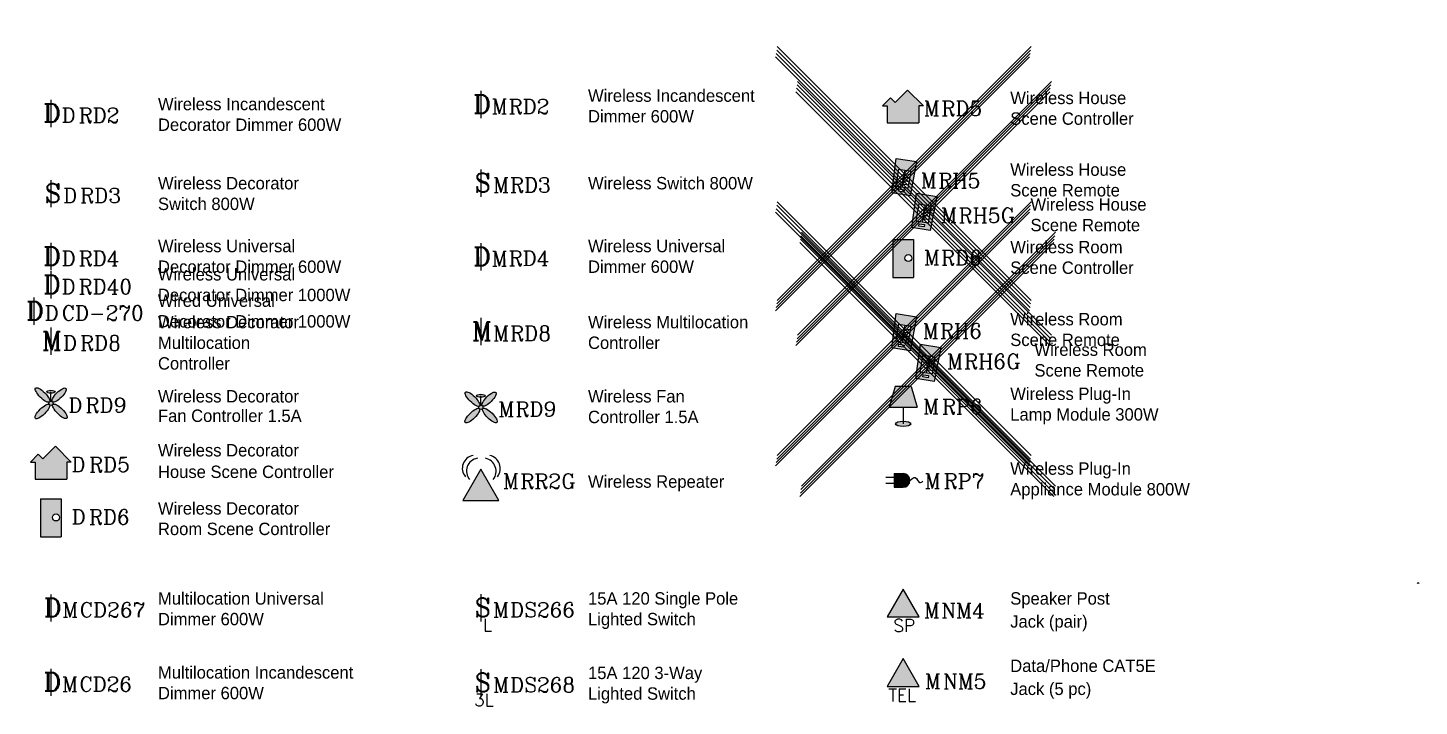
# Paper-space layout 'Miro' of a CAD drawing. Header units: inches. Extents: x 0.5 to 11.4, y -2.9 to 8.1.
# Drawn here: x 0.47 to 11.43, y 2.74 to 8.09 of the extents above; entities that cross this region are included whole.
import ezdxf

# ---------------------------------------------------------------- set-up
doc = ezdxf.new("R2010")
doc.units = ezdxf.units.IN
doc.header["$MEASUREMENT"] = 0
doc.header["$PDMODE"] = 3
doc.layers.add('WATTSTOPPER', color=160, linetype='Continuous')

# ---------------------------------------------------------------- blocks, each defined once
blk = doc.blocks.new('key_DRD2')
at = {"layer": 'WATTSTOPPER'}
blk.add_line((0, 0.1071866863721178), (0, -0.1071866863721178), dxfattribs=at)
for s, p in [('Wireless Incandescent', (0.8440877686177437, 0.02498670475767284)), ('Decorator Dimmer 600W', (0.8440877686177437, -0.1377737119089941))]:
    blk.add_text(s, height=0.09765625, dxfattribs=at).set_placement(p)
at = {"layer": 'WATTSTOPPER', "attachment_point": 1}
for s, insert, char_height, width in [('{\\Fcomplex|c0;D}', (-0.05989372889286493, 0.07626344758493975), 0.146484375, 0.4161272751387952), ('{\\Fcomplex|c0;D}', (0.0841951506452947, 0.04434117609328769), 0.1171875, 0.3329018201110362), ('{\\Fcomplex.shx|c0;RD2}', (0.2185189334471804, 0.04371697301451771), 0.1171875, 1.11279296875)]:
    blk.add_mtext(s, dxfattribs=dict(at, insert=insert, char_height=char_height, width=width))
blk = doc.blocks.new('key_DRD3')
at = {"layer": 'WATTSTOPPER'}
blk.add_line((0, 0.1071866863721178), (0, -0.1071866863721178), dxfattribs=at)
for s, p in [('Wireless Decorator', (0.8428889096122878, 0.03386655854756349)), ('Switch 800W', (0.8428889096122878, -0.1288938581191035))]:
    blk.add_text(s, height=0.09765625, dxfattribs=at).set_placement(p)
at = {"layer": 'WATTSTOPPER', "attachment_point": 1}
for s, insert, char_height, width in [('{\\Fcomplex.shx|c0;S}', (-0.04810513344482636, 0.07626344758493975), 0.146484375, 0.4161272751387952), ('{\\Fcomplex|c0;D}', (0.09591376190696188, 0.04433676612292636), 0.1171875, 0.3329018201110362), ('{\\Fcomplex.shx|c0;RD3}', (0.2296615972597653, 0.04371308168860022), 0.1171875, 0.3980780001998969)]:
    blk.add_mtext(s, dxfattribs=dict(at, insert=insert, char_height=char_height, width=width))
blk = doc.blocks.new('key_DRD4')
at = {"layer": 'WATTSTOPPER'}
blk.add_line((0, 0.1071866863721178), (0, -0.1071866863721178), dxfattribs=at)
for s, p in [('Wireless Universal', (0.8432027881454649, 0.03373320179638917)), ('Decorator Dimmer 600W', (0.8432027881454649, -0.1290272148702778))]:
    blk.add_text(s, height=0.09765625, dxfattribs=at).set_placement(p)
at = {"layer": 'WATTSTOPPER', "attachment_point": 1}
for s, insert, char_height, width in [('{\\Fcomplex|c0;D}', (-0.06036357435290363, 0.07626344758493975), 0.146484375, 0.4161272751387952), ('{\\Fcomplex|c0;D}', (0.08429660799512995, 0.04433784425452014), 0.1171875, 0.3329018201110362), ('{\\Fcomplex.shx|c0;RD4}', (0.2180325110923, 0.04371403276162855), 0.1171875, 0.3631664867955848)]:
    blk.add_mtext(s, dxfattribs=dict(at, insert=insert, char_height=char_height, width=width))
blk = doc.blocks.new('key_DRD8')
at = {"layer": 'WATTSTOPPER'}
blk.add_line((0, 0.1071866863721178), (0, -0.1071866863721178), dxfattribs=at)
for s, p in [('Wireless Decorator', (0.8440877686177436, 0.1012940036519261)), ('Multilocation', (0.8440877686177436, -0.06146641301474087)), ('Controller', (0.8440877686177436, -0.2242268296814078))]:
    blk.add_text(s, height=0.09765625, dxfattribs=at).set_placement(p)
at = {"layer": 'WATTSTOPPER', "attachment_point": 1}
for s, insert, char_height, width in [('{\\Fcomplex|c0;M}', (-0.07036917191157599, 0.07626344758493886), 0.146484375, 0.4161272751387952), ('{\\Fcomplex|c0;D}', (0.09596729581905272, 0.04434016715849598), 0.1171875, 0.3329018201110362), ('{\\Fcomplex.shx|c0;RD8}', (0.2303021253548962, 0.04371608277793726), 0.1171875, 0.348497731580562)]:
    blk.add_mtext(s, dxfattribs=dict(at, insert=insert, char_height=char_height, width=width))
blk = doc.blocks.new('key_DRD9')
at = {"layer": 'WATTSTOPPER'}
h = blk.add_hatch(color=256, dxfattribs=at)
edge = h.paths.add_edge_path()
edge.add_ellipse((0.06446146560335642, 0.06490471952232113), major_axis=(-0.05325664582686859, -0.05325664582686859), ratio=0.3286780404236907, start_angle=4.6093341513509, end_angle=355.8726603866683)
edge.add_arc((0, 8.881784197001252e-16), 0.01648841514353926, 39.16631983642219, 52.3000728734699, ccw=False)
edge = h.paths.add_edge_path()
edge.add_ellipse((-0.06634439336876952, 0.06563529199813978), major_axis=(-0.05510610264564177, 0.05510610264564177), ratio=0.3176470327156782, start_angle=188.2692501049854, end_angle=532.4937573286616)
edge.add_arc((0, 0), 0.01648841514353926, 124.308473279362, 148.0932711261404, ccw=False)
edge = h.paths.add_edge_path()
edge.add_ellipse((0, 0.09135230289795704), major_axis=(-0.03382257311697902, 0), ratio=0.3446197975667918, start_angle=90, end_angle=360)
edge.add_ellipse((0, 0.09135230289795704), major_axis=(-0.03382257311697902, 0), ratio=0.3446197975667918, start_angle=0, end_angle=90)
edge = h.paths.add_edge_path()
edge.add_ellipse((0.06446146560335642, 0.06490471952232113), major_axis=(-0.05325664582686859, -0.05325664582686859), ratio=0.3286780404236907, start_angle=355.87266038666826, end_angle=364.60933415135094, ccw=False)
edge.add_arc((0, 0), 0.01648841514353926, 52.30007285926958, 124.308473279362)
edge.add_ellipse((-0.06634439336876952, 0.06563529199813978), major_axis=(-0.05510610264564177, 0.05510610264564177), ratio=0.3176470327156782, start_angle=172.4937573286616, end_angle=188.2692501049854, ccw=False)
edge.add_arc((0, 8.881784197001252e-16), 0.01648841514353925, 148.0932711220046, 180.0000000000012)
edge.add_arc((0, 8.881784197001252e-16), 0.01648841514353926, 180.0000000000012, 209.9611152626357)
edge.add_ellipse((-0.06766161716147856, -0.06465320576756639), major_axis=(-0.05510610264564177, -0.05510610264564177), ratio=0.3176470327156782, start_angle=171.7874008830956, end_angle=184.9849732233495, ccw=False)
edge.add_arc((0, 0), 0.01648841514353926, 229.9016786172919, 360)
edge.add_arc((0, 0), 0.01648841514353925, 0, 39.16631983649037)
edge = h.paths.add_edge_path()
edge.add_ellipse((0.07064708099565387, -0.06333716319510874), major_axis=(-0.05510610264564177, 0.05510610264564177), ratio=0.3176470327156782, start_angle=0, end_angle=360)
edge = h.paths.add_edge_path()
edge.add_ellipse((-0.06766161716147856, -0.06465320576756639), major_axis=(-0.05510610264564177, -0.05510610264564177), ratio=0.3176470327156782, start_angle=184.9849732233496, end_angle=531.7874008830955)
edge.add_arc((0, 8.881784197001252e-16), 0.01648841514353925, 209.9611152626343, 229.9016786172973, ccw=False)
blk.add_line((0, 0.01648841514353983), (0, 0.09135230289795704), dxfattribs=at)
blk.add_circle((0, 0), 0.01648841514353926, dxfattribs=at)
for centre, major_axis, ratio in [((-0.06634439336876952, 0.06563529199813978), (-0.05510610264564175, 0.05510610264564177), 0.3176470327156782), ((0.06446146560335642, 0.06490471952232113), (-0.05325664582686859, -0.05325664582686859), 0.3286780404236907), ((-0.06766161716147856, -0.06465320576756639), (-0.05510610264564177, -0.05510610264564177), 0.3176470327156782), ((0, 0.09135230289795704), (-0.03382257311697902, 0), 0.3446197975667918), ((0.07064708099565387, -0.06333716319510874), (-0.05510610264564175, 0.05510610264564177), 0.3176470327156782)]:
    blk.add_ellipse(centre, major_axis=major_axis, ratio=ratio, dxfattribs=at)
for s, p in [('Wireless Decorator', (0.8432027881454647, 0.006496991614064918)), ('Fan Controller 1.5A', (0.8432027881454647, -0.1466372840033232))]:
    blk.add_text(s, height=0.09765625, dxfattribs=at).set_placement(p)
at = {"layer": 'WATTSTOPPER', "char_height": 0.1171875, "attachment_point": 1}
for s, insert, width in [('{\\Fcomplex|c0;D}', (0.1375176951623889, 0.04440621371356901), 0.3329018201110362), ('{\\Fcomplex.shx|c0;RD9}', (0.2718455540081406, 0.04440621371356901), 0.3930211640308139)]:
    blk.add_mtext(s, dxfattribs=dict(at, insert=insert, width=width))
blk = doc.blocks.new('key_DRD5')
at = {"layer": 'WATTSTOPPER'}
blk.add_hatch(color=256, dxfattribs=at).paths.add_polyline_path([(-0.06290537514697915, 0.05541939881098035), (-0.0988864921558773, 0.0914005158198785), (-0.161262983001862, 0.02902402497389467), (-0.1247529816919661, 0.02902402497389467), (-0.124752981691966, -0.1046566904455224), (0.1247529816919658, -0.1046566904455224), (0.1247529816919658, 0.02902402497389378), (0.1602052143998697, 0.02902402497389378), (0.03545223270790021, 0.1537770066658615)])
for p, q in [((0.03545223270790021, 0.1537770066658615), (-0.06290537514697914, 0.05541939881098035)), ((0.1602052143998697, 0.02902402497389378), (0.03545223270790021, 0.1537770066658615)), ((-0.0988864921558773, 0.09140051581987851), (-0.161262983001862, 0.02902402497389467)), ((-0.161262983001862, 0.02902402497389467), (-0.124752981691966, 0.02902402497389467)), ((-0.124752981691966, 0.02902402497389467), (-0.124752981691966, -0.1046566904455224)), ((-0.06290537514697914, 0.05541939881098035), (-0.0988864921558773, 0.09140051581987851)), ((0.1247529816919658, 0.02902402497389378), (0.1247529816919658, -0.1046566904455224)), ((0.1602052143998697, 0.02902402497389378), (0.1247529816919658, 0.02902402497389378)), ((-0.124752981691966, -0.1046566904455224), (0.1247529816919658, -0.1046566904455224))]:
    blk.add_line(p, q, dxfattribs=at)
for s, p in [('Wireless Decorator', (0.8440877686177438, 0.073013673961837)), ('House Scene Controller', (0.8440877686177436, -0.09668609221938951))]:
    blk.add_text(s, height=0.09765625, dxfattribs=at).set_placement(p)
at = {"layer": 'WATTSTOPPER', "char_height": 0.1171875, "attachment_point": 1}
for s, insert, width in [('{\\Fcomplex|c0;D}', (0.162636941878567, 0.06838258341005599), 0.3329018201110362), ('{\\Fcomplex.shx|c0;RD5}', (0.3015549816653901, 0.06768340521331329), 0.8392857142857144)]:
    blk.add_mtext(s, dxfattribs=dict(at, insert=insert, width=width))
blk = doc.blocks.new('key_DRD6')
at = {"layer": 'WATTSTOPPER'}
h = blk.add_hatch(color=256, dxfattribs=at)
h.paths.add_polyline_path([(-0.08196324906791297, -0.149661796109295), (0.08196324906791119, -0.149661796109295), (0.08196324906791119, 0.1496617961092968), (-0.08196324906791119, 0.1496617961092976)])
h.paths.add_polyline_path([(0.06866532304479556, 0.004047873733219909, -1), (0.01303120166730132, 0.004047873733219909, -1)], flags=16)
for p, q in [((-0.08196324906791119, 0.1496617961092959), (-0.08196324906791119, -0.149661796109295)), ((-0.08196324906791119, 0.1496617961092959), (0.08196324906791119, 0.149661796109295)), ((0.08196324906791119, 0.149661796109295), (0.08196324906791119, -0.149661796109295)), ((-0.08196324906791119, -0.149661796109295), (0.08196324906791119, -0.149661796109295))]:
    blk.add_line(p, q, dxfattribs=at)
blk.add_circle((0.04084826235604844, 0.004047873733219909), 0.02781706068874767, dxfattribs=at)
for s, p in [('Wireless Decorator', (0.8440877686177437, 0.02650846432007015)), ('Room Scene Controller', (0.8440877686177437, -0.1349823900842226))]:
    blk.add_text(s, height=0.09765625, dxfattribs=at).set_placement(p)
at = {"layer": 'WATTSTOPPER', "char_height": 0.1171875, "attachment_point": 1}
for s, insert, width in [('{\\Fcomplex|c0;D}', (0.1637841079641014, 0.06698236671266145), 0.3329018201110362), ('{\\Fcomplex.shx|c0;RD6}', (0.299392145681308, 0.06558327920386908), 1.090401785714286)]:
    blk.add_mtext(s, dxfattribs=dict(at, insert=insert, width=width))
blk = doc.blocks.new('key_MCD267')
at = {"layer": 'WATTSTOPPER'}
blk.add_line((0, 0.1071866863721178), (0, -0.1071866863721178), dxfattribs=at)
for s, p in [('Multilocation Universal', (0.8440877686177438, 0.02657612509014129)), ('Dimmer 600W', (0.8440877686177438, -0.1361842915765257))]:
    blk.add_text(s, height=0.09765625, dxfattribs=at).set_placement(p)
at = {"layer": 'WATTSTOPPER', "attachment_point": 1}
for s, insert, char_height, width in [('{\\Fcomplex|c0;D}', (-0.05432379182005143, 0.07626344758493797), 0.146484375, 0.4161272751387952), ('{\\Fcomplex.shx|c0;M}', (0.08975482327435635, 0.04434057149662163), 0.1171875, 0.3329018201110362), ('{\\Fcomplex.shx|c0;CD267}', (0.2272086895907908, 0.04434057149662163), 0.1171875, 1.11279296875)]:
    blk.add_mtext(s, dxfattribs=dict(at, insert=insert, char_height=char_height, width=width))
blk = doc.blocks.new('key_MCD26')
at = {"layer": 'WATTSTOPPER'}
blk.add_line((0, 0.1071866863721178), (0, -0.1071866863721178), dxfattribs=at)
for s, p in [('Multilocation Incandescent', (0.8440877686177437, 0.02933187796054426)), ('Dimmer 600W', (0.8440877686177437, -0.1334285387061218))]:
    blk.add_text(s, height=0.09765625, dxfattribs=at).set_placement(p)
at = {"layer": 'WATTSTOPPER', "attachment_point": 1}
for s, insert, char_height, width in [('{\\Fcomplex|c0;D}', (-0.05736347234550365, 0.07626344758493797), 0.146484375, 0.4161272751387952), ('{\\Fcomplex.shx|c0;M}', (0.08725372672412135, 0.04371161797252743), 0.1171875, 0.3329018201110362), ('{\\Fcomplex.shx|c0;CD26}', (0.2235161215399568, 0.04371161797252743), 0.1171875, 1.11279296875)]:
    blk.add_mtext(s, dxfattribs=dict(at, insert=insert, char_height=char_height, width=width))
blk = doc.blocks.new('key_MRD2')
at = {"layer": 'WATTSTOPPER'}
blk.add_line((0, 0.1071866863721178), (0, -0.1071866863721178), dxfattribs=at)
for s, p in [('Wireless Incandescent', (0.8440877686177437, 0.02159540254180925)), ('Dimmer 600W', (0.8440877686177437, -0.1411650141248577))]:
    blk.add_text(s, height=0.09765625, dxfattribs=at).set_placement(p)
at = {"layer": 'WATTSTOPPER', "attachment_point": 1}
for s, insert, char_height, width in [('{\\Fcomplex|c0;D}', (-0.05989372889286493, 0.07626344758493975), 0.146484375, 0.4161272751387952), ('{\\Fcomplex.shx|c0;M}', (0.0841951506452947, 0.04434117609328769), 0.1171875, 0.3329018201110362), ('{\\Fcomplex.shx|c0;RD2}', (0.2185189334471804, 0.04371697301451771), 0.1171875, 0.4280839467756863)]:
    blk.add_mtext(s, dxfattribs=dict(at, insert=insert, char_height=char_height, width=width))
blk = doc.blocks.new('key_MRD3')
at = {"layer": 'WATTSTOPPER'}
blk.add_line((0, 0.1071866863721178), (0, -0.1071866863721178), dxfattribs=at)
blk.add_text('Wireless Switch 800W', height=0.09765625, dxfattribs=at).set_placement((0.8440877686177437, -0.04936756316796131))
at = {"layer": 'WATTSTOPPER', "attachment_point": 1}
for s, insert, char_height, width in [('{\\Fcomplex.shx|c0;S}', (-0.04810513344482592, 0.07626344758493975), 0.146484375, 0.4161272751387952), ('{\\Fcomplex.shx|c0;M}', (0.09591376190696188, 0.04433676612292636), 0.1171875, 0.3329018201110362), ('{\\Fcomplex.shx|c0;RD3}', (0.2296615972597653, 0.04371308168859755), 0.1171875, 0.3782560572474267)]:
    blk.add_mtext(s, dxfattribs=dict(at, insert=insert, char_height=char_height, width=width))
blk = doc.blocks.new('key_MRD4')
at = {"layer": 'WATTSTOPPER'}
blk.add_line((-0.0004440516934272054, 0.1071857665622087), (0.0004440516934272054, -0.1071857665622087), dxfattribs=at)
for s, p in [('Wireless Universal', (0.8440877686177437, 0.03714973085603646)), ('Dimmer 600W', (0.8440877686177437, -0.1256106858106305))]:
    blk.add_text(s, height=0.09765625, dxfattribs=at).set_placement(p)
at = {"layer": 'WATTSTOPPER', "attachment_point": 1, "rotation": 0.23736493362240751}
for s, insert, char_height, width in [('{\\Fcomplex|c0;D}', (-0.06067899962797441, 0.07601271966156542), 0.146484375, 0.4161272751387952), ('{\\Fcomplex.shx|c0;M}', (0.08411220233479799, 0.04468668673120746), 0.1171875, 0.3329018201110362), ('{\\Fcomplex.shx|c0;RD4}', (0.21783660836015, 0.04773888557372796), 0.1171875, 0.3592024660100491)]:
    blk.add_mtext(s, dxfattribs=dict(at, insert=insert, char_height=char_height, width=width))
blk = doc.blocks.new('key_MRD8')
at = {"layer": 'WATTSTOPPER'}
blk.add_line((0, 0.1071866863721178), (0, -0.1071866863721178), dxfattribs=at)
for s, p in [('Wireless Multilocation', (0.8440877686177428, 0.02489453305695566)), ('Controller', (0.8440877686177428, -0.1378658836097113))]:
    blk.add_text(s, height=0.09765625, dxfattribs=at).set_placement(p)
at = {"layer": 'WATTSTOPPER', "attachment_point": 1}
for s, insert, char_height, width in [('{\\Fcomplex|c0;M}', (-0.07036917191157599, 0.07626344758493886), 0.146484375, 0.4161272751387952), ('{\\Fcomplex.shx|c0;M}', (0.09596729581905361, 0.04434016715849598), 0.1171875, 0.3329018201110362), ('{\\Fcomplex.shx|c0;RD8}', (0.2303021253548954, 0.04371608277793726), 0.1171875, 1.11279296875)]:
    blk.add_mtext(s, dxfattribs=dict(at, insert=insert, char_height=char_height, width=width))
blk = doc.blocks.new('key_MRD9')
at = {"layer": 'WATTSTOPPER'}
h = blk.add_hatch(color=256, dxfattribs=at)
edge = h.paths.add_edge_path()
edge.add_ellipse((0.0644614656033573, 0.06490471952232113), major_axis=(-0.05325664582686859, -0.05325664582686859), ratio=0.3286780404236907, start_angle=4.6093341513509, end_angle=355.8726603866683)
edge.add_arc((0, 8.881784197001252e-16), 0.01648841514353926, 39.16631983642219, 52.3000728734699, ccw=False)
edge = h.paths.add_edge_path()
edge.add_ellipse((-0.06634439336876952, 0.06563529199813978), major_axis=(-0.05510610264564177, 0.05510610264564177), ratio=0.3176470327156782, start_angle=188.2692501049854, end_angle=532.4937573286616)
edge.add_arc((0, 0), 0.01648841514353926, 124.308473279362, 148.0932711261404, ccw=False)
edge = h.paths.add_edge_path()
edge.add_ellipse((0, 0.09135230289795704), major_axis=(-0.03382257311697902, 0), ratio=0.3446197975667918, start_angle=90, end_angle=360)
edge.add_ellipse((0, 0.09135230289795704), major_axis=(-0.03382257311697902, 0), ratio=0.3446197975667918, start_angle=0, end_angle=90)
edge = h.paths.add_edge_path()
edge.add_ellipse((0.0644614656033573, 0.06490471952232113), major_axis=(-0.05325664582686859, -0.05325664582686859), ratio=0.3286780404236907, start_angle=355.87266038666826, end_angle=364.60933415135094, ccw=False)
edge.add_arc((0, 0), 0.01648841514353926, 52.30007285926958, 124.308473279362)
edge.add_ellipse((-0.06634439336876952, 0.06563529199813978), major_axis=(-0.05510610264564177, 0.05510610264564177), ratio=0.3176470327156782, start_angle=172.4937573286616, end_angle=188.2692501049854, ccw=False)
edge.add_arc((0, 8.881784197001252e-16), 0.01648841514353925, 148.0932711220046, 180.0000000000012)
edge.add_arc((0, 8.881784197001252e-16), 0.01648841514353926, 180.0000000000012, 209.9611152626357)
edge.add_ellipse((-0.06766161716147856, -0.06465320576756639), major_axis=(-0.05510610264564177, -0.05510610264564177), ratio=0.3176470327156782, start_angle=171.7874008830956, end_angle=184.9849732233495, ccw=False)
edge.add_arc((0, 0), 0.01648841514353926, 229.9016786172919, 360)
edge.add_arc((0, 0), 0.01648841514353925, 0, 39.16631983649037)
edge = h.paths.add_edge_path()
edge.add_ellipse((0.07064708099565387, -0.06333716319510874), major_axis=(-0.05510610264564177, 0.05510610264564177), ratio=0.3176470327156782, start_angle=0, end_angle=360)
edge = h.paths.add_edge_path()
edge.add_ellipse((-0.06766161716147856, -0.06465320576756639), major_axis=(-0.05510610264564177, -0.05510610264564177), ratio=0.3176470327156782, start_angle=184.9849732233496, end_angle=531.7874008830955)
edge.add_arc((0, 8.881784197001252e-16), 0.01648841514353925, 209.9611152626343, 229.9016786172973, ccw=False)
blk.add_line((0, 0.01648841514353983), (0, 0.09135230289795704), dxfattribs=at)
blk.add_circle((0, 0), 0.01648841514353926, dxfattribs=at)
for centre, major_axis, ratio in [((-0.06634439336876952, 0.06563529199813978), (-0.05510610264564175, 0.05510610264564177), 0.3176470327156782), ((0.0644614656033573, 0.06490471952232113), (-0.05325664582686859, -0.05325664582686859), 0.3286780404236907), ((-0.06766161716147856, -0.06465320576756639), (-0.05510610264564177, -0.05510610264564177), 0.3176470327156782), ((0, 0.09135230289795704), (-0.03382257311697902, 0), 0.3446197975667918), ((0.07064708099565387, -0.06333716319510874), (-0.05510610264564175, 0.05510610264564177), 0.3176470327156782)]:
    blk.add_ellipse(centre, major_axis=major_axis, ratio=ratio, dxfattribs=at)
for s, p in [('Wireless Fan', (0.8440877686177437, 0.03873727743856836)), ('Controller 1.5A', (0.8440877686177437, -0.1240231392280986))]:
    blk.add_text(s, height=0.09765625, dxfattribs=at).set_placement(p)
at = {"layer": 'WATTSTOPPER', "char_height": 0.1171875, "attachment_point": 1}
for s, insert, width in [('{\\Fcomplex.shx|c0;M}', (0.1375176951623889, 0.04440621371356901), 0.3329018201110362), ('{\\Fcomplex.shx|c0;RD9}', (0.2718455540081415, 0.04440621371356901), 1.11279296875)]:
    blk.add_mtext(s, dxfattribs=dict(at, insert=insert, width=width))
blk = doc.blocks.new('key_MDS266')
at = {"layer": 'WATTSTOPPER'}
blk.add_line((0, 0.1071866863721178), (0, -0.1071866863721178), dxfattribs=at)
for s, p in [('15A 120 Single Pole', (0.8440877686177437, 0.02611628001559652)), ('Lighted Switch', (0.8440877686177437, -0.1366441366510696))]:
    blk.add_text(s, height=0.09765625, dxfattribs=at).set_placement(p)
at = {"layer": 'WATTSTOPPER', "attachment_point": 1}
for s, insert, char_height, width in [('{\\Fcomplex.shx|c0;S}', (-0.04810513344482814, 0.07626344758493797), 0.146484375, 0.4161272751387952), ('{\\Fcomplex.shx|c0;M}', (0.09524127392111659, 0.04371033572668548), 0.1171875, 0.3329018201110361), ('{\\Fcomplex.shx|c0;DS266}', (0.2302713099891509, 0.04371033572668548), 0.1171875, 1.11279296875), ('{\\Fcomplex|c0;L}', (0.01648096951899625, -0.08558371617653027), 0.09765624999999999, 0.2774181834258634)]:
    blk.add_mtext(s, dxfattribs=dict(at, insert=insert, char_height=char_height, width=width))
blk = doc.blocks.new('key_MRR2G')
at = {"layer": 'WATTSTOPPER'}
blk.add_hatch(color=256, dxfattribs=at).paths.add_polyline_path([(-0.1423453967584116, -0.1497802991794117), (0.1423453967584134, -0.1497802991794117), (3.469446951953614e-18, 0.0967691602297096)])
blk.add_lwpolyline([(0, 0.0967691602297096), (-0.1423453967584116, -0.1497802991794117), (0.1423453967584134, -0.1497802991794117)], close=True, dxfattribs=at)
for centre, radius, start, end in [((-0.04489196927593486, 0.1050615293232395), 0.1015749640091682, 99.02400833720878, 220.9759916627915), ((-0.01193298490093486, 0.08308887307323953), 0.1015749640091682, 99.02400833720878, 220.9759916627915), ((0.0152364974137873, 0.08099742854609815), 0.1046784573489469, 321.9519833255816, 78.04801667441804), ((0.04819548178878641, 0.1029700847960981), 0.1046784573489469, 321.9519833255816, 78.04801667441804)]:
    blk.add_arc(centre, radius, start, end, dxfattribs=at)
blk.add_text('Wireless Repeater', height=0.09765625, dxfattribs=at).set_placement((0.8440877686177437, -0.04864476778960292))
at = {"layer": 'WATTSTOPPER', "char_height": 0.1171875, "attachment_point": 1}
for s, insert, width in [('{\\Fcomplex.shx|c0;M}', (0.1733128174164769, 0.06279993798231143), 0.3329018201110362), ('{\\Fcomplex.shx|c0;RR2G}', (0.310667715630478, 0.06224980338880926), 0.8752232142857144)]:
    blk.add_mtext(s, dxfattribs=dict(at, insert=insert, width=width))
blk = doc.blocks.new('key_MDS268')
at = {"layer": 'WATTSTOPPER'}
blk.add_line((0, 0.1071866863721178), (0, -0.1071866863721178), dxfattribs=at)
for s, p in [('15A 120 3-Way', (0.8440877686177437, 0.03014148497641855)), ('Lighted Switch', (0.8440877686177437, -0.1326189316902475))]:
    blk.add_text(s, height=0.09765625, dxfattribs=at).set_placement(p)
at = {"layer": 'WATTSTOPPER', "attachment_point": 1}
for s, insert, char_height, width in [('{\\Fcomplex.shx|c0;S}', (-0.04810513344482814, 0.07626344758493797), 0.1464843749999999, 0.4161272751387951), ('{\\Fcomplex.shx|c0;M}', (0.09588564353786388, 0.04371147764266592), 0.1171875, 0.3329018201110361), ('{\\Fcomplex.shx|c0;DS268}', (0.2302776329910596, 0.04371147764266592), 0.1171875, 1.11279296875), ('{\\Fcomplex|c0;3L}', (-0.05305190406212645, -0.08558371617653027), 0.09765624999999997, 0.2774181834258634)]:
    blk.add_mtext(s, dxfattribs=dict(at, insert=insert, char_height=char_height, width=width))
blk = doc.blocks.new('key_MRD5')
at = {"layer": 'WATTSTOPPER'}
blk.add_hatch(color=256, dxfattribs=at).paths.add_polyline_path([(-0.06290537514697904, 0.03912704471230111), (-0.09888649215587719, 0.07510816172119926), (-0.1612629830018619, 0.01273167087521543), (-0.1247529816919659, 0.01273167087521543), (-0.1247529816919659, -0.1209490445442016), (0.1247529816919659, -0.1209490445442016), (0.1247529816919659, 0.01273167087521454), (0.1602052143998698, 0.01273167087521454), (0.03545223270790032, 0.1374846525671822)])
for p, q in [((0.03545223270790032, 0.1374846525671822), (-0.06290537514697903, 0.03912704471230111)), ((0.1602052143998698, 0.01273167087521454), (0.03545223270790032, 0.1374846525671822)), ((-0.09888649215587719, 0.07510816172119927), (-0.1612629830018619, 0.01273167087521543)), ((-0.1612629830018619, 0.01273167087521543), (-0.1247529816919659, 0.01273167087521543)), ((-0.1247529816919659, 0.01273167087521543), (-0.1247529816919659, -0.1209490445442016)), ((-0.06290537514697903, 0.03912704471230111), (-0.09888649215587719, 0.07510816172119927)), ((0.1247529816919659, 0.01273167087521454), (0.1247529816919659, -0.1209490445442016)), ((0.1602052143998698, 0.01273167087521454), (0.1247529816919659, 0.01273167087521454)), ((-0.1247529816919659, -0.1209490445442016), (0.1247529816919659, -0.1209490445442016))]:
    blk.add_line(p, q, dxfattribs=at)
for s, p in [('Wireless House', (0.8440877686177437, 0.0266423441091499)), ('Scene Controller', (0.8440877686177437, -0.1361180725575171))]:
    blk.add_text(s, height=0.09765625, dxfattribs=at).set_placement(p)
at = {"layer": 'WATTSTOPPER', "char_height": 0.1171875, "attachment_point": 1}
for s, insert, width in [('{\\Fcomplex.shx|c0;M}', (0.1626369418785671, 0.05209022931137675), 0.3329018201110362), ('{\\Fcomplex.shx|c0;RD5}', (0.3015549816653902, 0.05139105111463405), 0.8392857142857144)]:
    blk.add_mtext(s, dxfattribs=dict(at, insert=insert, width=width))
blk = doc.blocks.new('key_MRH5')
at = {"layer": 'WATTSTOPPER'}
h = blk.add_hatch(color=256, dxfattribs=at)
h.paths.add_polyline_path([(-0.05417218190734552, 0.1739654497069818), (-0.08987558885926106, -0.09702339537867213), (0.05445961616590367, -0.1205209978828119), (0.1061299235157289, 0.1478684544995303)])
h.paths.add_polyline_path([(0.0600348447127903, 0.0740240029275725), (0.03788497274443081, -0.06203269950711829), (-0.05560487031911876, -0.04681266244063306), (-0.03345499835075927, 0.08924403999405861)], flags=16)
h.paths.add_polyline_path([(-0.03573436184378485, -0.0850559439810876), (-0.03289231125841141, -0.06759850533987063), (0.009317556943241101, -0.0744702224970375), (0.006475506357867644, -0.09192766113825535)], flags=16)
for p, q in [((0.01328992318101463, 0.08163402146081644), (-0.008859948787344862, -0.05442268097387615)), ((0, 0), (0.0467449215317739, -0.007610018533242169)), ((0.004429974393671543, 0.02721134048693941), (0.05117489592544544, 0.01960132195369635)), ((0.008859948787343086, 0.05442268097387704), (0.05560487031911876, 0.04681266244063487)), ((-0.004429974393673319, -0.02721134048693763), (0.04231494713810235, -0.0348213590201798))]:
    blk.add_line(p, q, dxfattribs=at)
for points in [[(-0.05417218190734552, 0.1739654497069818), (0.1061299235157289, 0.1478684544995303), (0.05445961616590367, -0.1205209978828119), (-0.08987558885926106, -0.0970233953786721)], [(-0.03345499835075927, 0.08924403999405861), (0.0600348447127903, 0.0740240029275725), (0.03788497274443081, -0.06203269950711832), (-0.05560487031911876, -0.04681266244063309)], [(-0.03289231125841141, -0.06759850533987066), (0.009317556943241101, -0.0744702224970375), (0.006475506357867644, -0.09192766113825535), (-0.03573436184378487, -0.08505594398108762)]]:
    blk.add_lwpolyline(points, close=True, dxfattribs=at)
for p in [(0, 0), (0.004429974393671543, 0.02721134048693941), (0.008859948787343086, 0.05442268097387704), (-0.004429974393673319, -0.02721134048693763)]:
    blk.add_point(p, dxfattribs=at)
for s, p in [('Wireless House', (0.8440877686177428, 0.03637060269209691)), ('Scene Remote', (0.8440877686177428, -0.1263898139745701))]:
    blk.add_text(s, height=0.09765625, dxfattribs=at).set_placement(p)
at = {"layer": 'WATTSTOPPER', "char_height": 0.1171875, "attachment_point": 1}
for s, insert, width in [('{\\Fcomplex.shx|c0;M}', (0.139204933473783, 0.05848444016642773), 0.3329018201110362), ('{\\Fcomplex.shx|c0;RH5}', (0.2766920670925792, 0.05708544635182022), 0.8392857142857144)]:
    blk.add_mtext(s, dxfattribs=dict(at, insert=insert, width=width))
blk = doc.blocks.new('key_MRD6')
at = {"layer": 'WATTSTOPPER'}
h = blk.add_hatch(color=256, dxfattribs=at)
h.paths.add_polyline_path([(-0.08196324906791119, -0.149661796109295), (0.08196324906791119, -0.149661796109295), (0.08196324906791119, 0.149661796109295), (-0.08196324906791119, 0.1496617961092959)])
h.paths.add_polyline_path([(0.06866532304479611, 0.004047873733219909, -1), (0.01303120166730076, 0.004047873733219909, -1)], flags=16)
for p, q in [((-0.08196324906791119, 0.1496617961092959), (-0.08196324906791119, -0.149661796109295)), ((-0.08196324906791119, 0.1496617961092959), (0.08196324906791119, 0.149661796109295)), ((0.08196324906791119, 0.149661796109295), (0.08196324906791119, -0.149661796109295)), ((-0.08196324906791119, -0.149661796109295), (0.08196324906791119, -0.149661796109295))]:
    blk.add_line(p, q, dxfattribs=at)
blk.add_circle((0.04084826235604844, 0.004047873733219909), 0.02781706068874767, dxfattribs=at)
for s, p in [('Wireless Room', (0.8440877686177437, 0.04224113924562278)), ('Scene Controller', (0.8440877686177437, -0.1205192774210442))]:
    blk.add_text(s, height=0.09765625, dxfattribs=at).set_placement(p)
at = {"layer": 'WATTSTOPPER', "char_height": 0.1171875, "attachment_point": 1}
for s, insert, width in [('{\\Fcomplex.shx|c0;M}', (0.1637841079641014, 0.06698236671266145), 0.3329018201110362), ('{\\Fcomplex.shx|c0;RD6}', (0.299392145681308, 0.06558327920386908), 1.090401785714286)]:
    blk.add_mtext(s, dxfattribs=dict(at, insert=insert, width=width))
blk = doc.blocks.new('key_MRH6')
at = {"layer": 'WATTSTOPPER'}
h = blk.add_hatch(color=256, dxfattribs=at)
h.paths.add_polyline_path([(-0.05417218190734463, 0.1739654497069774), (-0.08987558885925839, -0.09702339537867657), (0.05445961616590633, -0.1205209978828164), (0.1061299235157298, 0.1478684544995268)])
h.paths.add_polyline_path([(0.06003484471279119, 0.07402400292756894), (0.03788497274443171, -0.06203269950712181), (-0.05560487031911787, -0.0468126624406375), (-0.03345499835075837, 0.08924403999405328)], flags=16)
h.paths.add_polyline_path([(-0.03573436184378397, -0.08505594398109204), (-0.03289231125841052, -0.06759850533987508), (0.009317556943241989, -0.07447022249704197), (0.006475506357868529, -0.09192766113825893)], flags=16)
for p, q in [((0.01328992318101552, 0.08163402146081111), (-0.008859948787343974, -0.0544226809738797)), ((0.004429974393672431, 0.02721134048693497), (0.05117489592544811, 0.0196013219536928)), ((0.008859948787343974, 0.05442268097387259), (0.05560487031911965, 0.04681266244063043)), ((-0.004429974393670655, -0.02721134048694207), (0.04231494713810324, -0.03482135902018424)), ((8.881784197001252e-16, -3.552713678800501e-15), (0.04674492153177479, -0.007610018533245722))]:
    blk.add_line(p, q, dxfattribs=at)
for points in [[(-0.05417218190734463, 0.1739654497069774), (0.1061299235157298, 0.1478684544995268), (0.05445961616590633, -0.1205209978828163), (-0.08987558885925839, -0.09702339537867655)], [(-0.03345499835075838, 0.08924403999405328), (0.06003484471279119, 0.07402400292756894), (0.0378849727444317, -0.06203269950712187), (-0.05560487031911787, -0.04681266244063753)], [(-0.03289231125841052, -0.0675985053398751), (0.009317556943241989, -0.07447022249704194), (0.006475506357868532, -0.0919276611382589), (-0.03573436184378398, -0.08505594398109206)]]:
    blk.add_lwpolyline(points, close=True, dxfattribs=at)
for p in [(0.004429974393672431, 0.02721134048693497), (0.008859948787343974, 0.05442268097387259), (-0.004429974393670655, -0.02721134048694207), (8.881784197001252e-16, -3.552713678800501e-15)]:
    blk.add_point(p, dxfattribs=at)
for s, p in [('Wireless Room', (0.8440877686177446, 0.08053953605925201)), ('Scene Remote', (0.8440877686177446, -0.08222088060741495))]:
    blk.add_text(s, height=0.09765625, dxfattribs=at).set_placement(p)
at = {"layer": 'WATTSTOPPER', "char_height": 0.1171875, "attachment_point": 1}
for s, insert, width in [('{\\Fcomplex.shx|c0;M}', (0.1545260160824737, 0.09542087170217073), 0.3329018201110362), ('{\\Fcomplex.shx|c0;RH6}', (0.289403209274858, 0.09542087170217073), 1.090401785714286)]:
    blk.add_mtext(s, dxfattribs=dict(at, insert=insert, width=width))
blk = doc.blocks.new('key_MRP6')
at = {"layer": 'WATTSTOPPER'}
h = blk.add_hatch(color=256, dxfattribs=at)
h.paths.add_polyline_path([(0.1098632812499982, 0), (0.06305581974910446, 0.1647949218749991), (0, 0.164794921875), (-0.06305581974910446, 0.164794921875), (-0.1098632812499982, 0)])
edge = h.paths.add_edge_path()
edge.add_ellipse((0, -0.1303679535145665), major_axis=(-0.06012901887462938, 0), ratio=0.3446197975667918, start_angle=0, end_angle=360)
for p, q in [((-0.06305581974910268, 0.164794921875), (-0.10986328125, 0)), ((0, 0.164794921875), (-0.06305581974910268, 0.164794921875)), ((0.06305581974910446, 0.164794921875), (0, 0.164794921875)), ((0.06305581974910446, 0.164794921875), (0.10986328125, 0)), ((-0.10986328125, 0), (0.10986328125, 0)), ((0, 0), (0, -0.1303679535145665))]:
    blk.add_line(p, q, dxfattribs=at)
blk.add_ellipse((0, -0.1303679535145665), major_axis=(-0.06012901887462938, 0), ratio=0.3446197975667918, dxfattribs=at)
for s, p in [('Wireless Plug-In', (0.8440877686177446, 0.05777793343216864)), ('Lamp Module 300W', (0.8440877686177446, -0.1049824832344983))]:
    blk.add_text(s, height=0.09765625, dxfattribs=at).set_placement(p)
at = {"layer": 'WATTSTOPPER', "char_height": 0.1171875, "attachment_point": 1}
for s, insert, width in [('{\\Fcomplex.shx|c0;M}', (0.1574307254417562, 0.0648169640088554), 0.3329018201110362), ('\\pt4;{\\Fcomplex.shx|c0;RP6}', (0.3055482946467194, 0.06432601689952033), 1.48125)]:
    blk.add_mtext(s, dxfattribs=dict(at, insert=insert, width=width))
blk = doc.blocks.new('key_MRP7')
at = {"layer": 'WATTSTOPPER'}
blk.add_hatch(color=256, dxfattribs=at).paths.add_polyline_path([(2.567390744445674e-16, -0.05386619869841804, 1), (1.301042606982605e-16, 0.05386619869841804), (-0.07135909621799996, 0.05386619869841879), (-0.07135909621799996, -0.05386619869841702)])
for p, q in [((-0.07135909621799996, 0.0244140625), (-0.1369684862813472, 0.0244140625)), ((-0.07135909621799996, 0.0538661986984188), (0, 0.0538661986984188)), ((-0.07135909621799996, 0.0538661986984188), (-0.07135909621799996, -0.05386619869841702)), ((-0.07135909621799996, -0.0244140625), (-0.1369684862813472, -0.0244140625)), ((-0.07135909621799996, -0.05386619869841702), (0, -0.05386619869841702))]:
    blk.add_line(p, q, dxfattribs=at)
blk.add_arc((0, 0), 0.05386619869841804, 270, 90, dxfattribs=at)
blk.add_spline([(0.05386619869841525, 0), (0.09588068860720611, 0.0227179476250523), (0.1324750928231495, -0.01530612992374358), (0.1558955175634615, -0.00653134205969863)], degree=3, dxfattribs=at)
for s, p in [('Wireless Plug-In', (0.8440877686177446, 0.04495957893938041)), ('Appliance Module 800W', (0.8440877686177446, -0.1178008377272866))]:
    blk.add_text(s, height=0.09765625, dxfattribs=at).set_placement(p)
at = {"layer": 'WATTSTOPPER', "char_height": 0.1171875, "attachment_point": 1}
for s, insert, width in [('{\\Fcomplex.shx|c0;M}', (0.1694097866627295, 0.05399535893734786), 0.3329018201110362), ('{\\Fcomplex.shx|c0;RP7}', (0.3186361010597345, 0.05443651688623241), 1.270241477272727)]:
    blk.add_mtext(s, dxfattribs=dict(at, insert=insert, width=width))
blk = doc.blocks.new('key_MNM4')
at = {"layer": 'WATTSTOPPER'}
blk.add_hatch(color=256, dxfattribs=at).paths.add_polyline_path([(-0.1265292415630341, -0.05866168688357476), (0.1265292415630341, -0.05866168688357476), (-6.938893903907228e-18, 0.1604933881467545)])
blk.add_lwpolyline([(0, 0.1604933881467545), (-0.1265292415630341, -0.05866168688357476), (0.1265292415630341, -0.05866168688357476)], close=True, dxfattribs=at)
for s, p in [('Speaker Post', (0.8440877686177428, 0.0387371153774474)), ('Jack (pair)', (0.8440877686177428, -0.1426244917654103))]:
    blk.add_text(s, height=0.09765625, dxfattribs=at).set_placement(p)
at = {"layer": 'WATTSTOPPER', "attachment_point": 1}
for s, insert, char_height, width in [('{\\Fcomplex.shx|c0;M}', (0.1634947381366825, 0.05152369719395722), 0.1171875, 0.3329018201110361), ('\\pt4;{\\Fcomplex.shx|c0;NM4}', (0.3014599107931648, 0.05089908195546045), 0.1171875, 1.072509765625), ('{\\Fcomplex.shx|c0;SP}', (-0.07667712279480021, -0.07702833344299265), 0.09765624999999997, 0.3349905303030302)]:
    blk.add_mtext(s, dxfattribs=dict(at, insert=insert, char_height=char_height, width=width))
blk = doc.blocks.new('key_MNM5')
at = {"layer": 'WATTSTOPPER'}
blk.add_hatch(color=256, dxfattribs=at).paths.add_polyline_path([(-0.1265292415630332, -0.04187306922348633), (0.126529241563035, -0.04187306922348633), (8.81239525796218e-16, 0.1772820058068429)])
blk.add_lwpolyline([(8.881784197001252e-16, 0.1772820058068429), (-0.1265292415630332, -0.04187306922348633), (0.126529241563035, -0.04187306922348633)], close=True, dxfattribs=at)
for s, p in [('Data/Phone CAT5E', (0.8440877686177437, 0.07123771376032906)), ('Jack (5 pc)', (0.8440877686177437, -0.1101238933825286))]:
    blk.add_text(s, height=0.09765625, dxfattribs=at).set_placement(p)
at = {"layer": 'WATTSTOPPER', "attachment_point": 1}
for s, insert, char_height, width in [('{\\Fcomplex.shx|c0;M}', (0.1712717508440429, 0.0570856027561728), 0.1171875, 0.3329018201110362), ('{\\Fcomplex.shx|c0;NM5}', (0.315106589258261, 0.05665696298229328), 0.1171875, 1.066576086956522), ('{\\Fcomplex.shx|c0;TEL}', (-0.11545884256532, -0.062607278700618), 0.09765625, 0.2774181834258635)]:
    blk.add_mtext(s, dxfattribs=dict(at, insert=insert, char_height=char_height, width=width))
blk = doc.blocks.new('key_MRH5G')
at = {"layer": 'WATTSTOPPER'}
h = blk.add_hatch(color=256, dxfattribs=at)
h.paths.add_polyline_path([(-0.05417218190734552, 0.1739654497069818), (-0.08987558885926106, -0.09702339537867213), (0.05445961616590367, -0.1205209978828119), (0.1061299235157289, 0.1478684544995303)])
h.paths.add_polyline_path([(0.0600348447127903, 0.0740240029275725), (0.03788497274443081, -0.06203269950711829), (-0.05560487031911876, -0.04681266244063306), (-0.03345499835075927, 0.08924403999405861)], flags=16)
h.paths.add_polyline_path([(-0.03573436184378485, -0.0850559439810876), (-0.03289231125841141, -0.06759850533987063), (0.009317556943241101, -0.0744702224970375), (0.006475506357867644, -0.09192766113825535)], flags=16)
for p, q in [((0.01328992318101463, 0.08163402146081644), (-0.008859948787344862, -0.05442268097387615)), ((0, 0), (0.0467449215317739, -0.007610018533242169)), ((0.004429974393671543, 0.02721134048693941), (0.05117489592544544, 0.01960132195369635)), ((0.008859948787343086, 0.05442268097387704), (0.05560487031911876, 0.04681266244063487)), ((-0.004429974393673319, -0.02721134048693763), (0.04231494713810235, -0.0348213590201798))]:
    blk.add_line(p, q, dxfattribs=at)
for points in [[(-0.05417218190734552, 0.1739654497069818), (0.1061299235157289, 0.1478684544995303), (0.05445961616590367, -0.1205209978828119), (-0.08987558885926106, -0.0970233953786721)], [(-0.03345499835075927, 0.08924403999405861), (0.0600348447127903, 0.0740240029275725), (0.03788497274443081, -0.06203269950711832), (-0.05560487031911876, -0.04681266244063309)], [(-0.03289231125841141, -0.06759850533987066), (0.009317556943241101, -0.0744702224970375), (0.006475506357867644, -0.09192766113825535), (-0.03573436184378487, -0.08505594398108762)]]:
    blk.add_lwpolyline(points, close=True, dxfattribs=at)
for p in [(0, 0), (0.004429974393671543, 0.02721134048693941), (0.008859948787343086, 0.05442268097387704), (-0.004429974393673319, -0.02721134048693763)]:
    blk.add_point(p, dxfattribs=at)
for s, p in [('Wireless House', (0.8440877686177428, 0.03637060269209691)), ('Scene Remote', (0.8440877686177428, -0.1263898139745701))]:
    blk.add_text(s, height=0.09765625, dxfattribs=at).set_placement(p)
at = {"layer": 'WATTSTOPPER', "char_height": 0.1171875, "attachment_point": 1}
for s, insert, width in [('{\\Fcomplex.shx|c0;M}', (0.139204933473783, 0.05848444016642773), 0.3329018201110362), ('{\\Fcomplex|c0;RH5G}', (0.2766920670925792, 0.05708544635182022), 0.8392857142857144)]:
    blk.add_mtext(s, dxfattribs=dict(at, insert=insert, width=width))
blk = doc.blocks.new('key_MRH6G')
at = {"layer": 'WATTSTOPPER'}
h = blk.add_hatch(color=256, dxfattribs=at)
h.paths.add_polyline_path([(-0.05417218190734463, 0.1739654497069774), (-0.08987558885925839, -0.09702339537867657), (0.05445961616590633, -0.1205209978828164), (0.1061299235157298, 0.1478684544995268)])
h.paths.add_polyline_path([(0.06003484471279119, 0.07402400292756894), (0.03788497274443171, -0.06203269950712181), (-0.05560487031911787, -0.0468126624406375), (-0.03345499835075837, 0.08924403999405328)], flags=16)
h.paths.add_polyline_path([(-0.03573436184378397, -0.08505594398109204), (-0.03289231125841052, -0.06759850533987508), (0.009317556943241989, -0.07447022249704197), (0.006475506357868529, -0.09192766113825893)], flags=16)
for p, q in [((0.01328992318101552, 0.08163402146081111), (-0.008859948787343974, -0.0544226809738797)), ((0.004429974393672431, 0.02721134048693497), (0.05117489592544811, 0.0196013219536928)), ((0.008859948787343974, 0.05442268097387259), (0.05560487031911965, 0.04681266244063043)), ((-0.004429974393670655, -0.02721134048694207), (0.04231494713810324, -0.03482135902018424)), ((8.881784197001252e-16, -3.552713678800501e-15), (0.04674492153177479, -0.007610018533245722))]:
    blk.add_line(p, q, dxfattribs=at)
for points in [[(-0.05417218190734463, 0.1739654497069774), (0.1061299235157298, 0.1478684544995268), (0.05445961616590633, -0.1205209978828163), (-0.08987558885925839, -0.09702339537867655)], [(-0.03345499835075838, 0.08924403999405328), (0.06003484471279119, 0.07402400292756894), (0.0378849727444317, -0.06203269950712187), (-0.05560487031911787, -0.04681266244063753)], [(-0.03289231125841052, -0.0675985053398751), (0.009317556943241989, -0.07447022249704194), (0.006475506357868532, -0.0919276611382589), (-0.03573436184378398, -0.08505594398109206)]]:
    blk.add_lwpolyline(points, close=True, dxfattribs=at)
for p in [(0.004429974393672431, 0.02721134048693497), (0.008859948787343974, 0.05442268097387259), (-0.004429974393670655, -0.02721134048694207), (8.881784197001252e-16, -3.552713678800501e-15)]:
    blk.add_point(p, dxfattribs=at)
for s, p in [('Wireless Room', (0.8440877686177446, 0.08053953605925201)), ('Scene Remote', (0.8440877686177446, -0.08222088060741495))]:
    blk.add_text(s, height=0.09765625, dxfattribs=at).set_placement(p)
at = {"layer": 'WATTSTOPPER', "char_height": 0.1171875, "attachment_point": 1}
for s, insert, width in [('{\\Fcomplex.shx|c0;M}', (0.1545260160824737, 0.09542087170217073), 0.3329018201110362), ('{\\Fcomplex|c0;RH6G}', (0.289403209274858, 0.09542087170217073), 1.090401785714286)]:
    blk.add_mtext(s, dxfattribs=dict(at, insert=insert, width=width))
blk = doc.blocks.new('key_DRD40')
at = {"layer": 'WATTSTOPPER'}
blk.add_line((0, 0.1071866863721178), (0, -0.1071866863721178), dxfattribs=at)
for s, p in [('Wireless Universal', (0.8432027881454649, 0.03373320179638917)), ('Decorator Dimmer 1000W', (0.8432027881454649, -0.1290272148702778))]:
    blk.add_text(s, height=0.09765625, dxfattribs=at).set_placement(p)
at = {"layer": 'WATTSTOPPER', "attachment_point": 1}
for s, insert, char_height, width in [('{\\Fcomplex|c0;D}', (-0.06036357435290363, 0.07626344758493975), 0.146484375, 0.4161272751387952), ('{\\Fcomplex|c0;D}', (0.08429660799512995, 0.04433784425452014), 0.1171875, 0.3329018201110362), ('{\\Fcomplex|c0;RD40}', (0.2180325110923, 0.04371403276162855), 0.1171875, 0.3631664867955848)]:
    blk.add_mtext(s, dxfattribs=dict(at, insert=insert, char_height=char_height, width=width))
blk = doc.blocks.new('key_DCD-270')
at = {"layer": 'WATTSTOPPER'}
blk.add_line((-0.1335513795595098, 0.1071866863721178), (-0.1335513795595098, -0.1071866863721178), dxfattribs=at)
for s, p in [('Wired Universal', (0.8432027881454649, 0.03373320179638917)), ('Decorator Dimmer 1000W', (0.8432027881454649, -0.1290272148702778))]:
    blk.add_text(s, height=0.09765625, dxfattribs=at).set_placement(p)
at = {"layer": 'WATTSTOPPER', "attachment_point": 1}
for s, insert, char_height, width in [('{\\Fcomplex|c0;D}', (-0.1939149539124134, 0.07626344758493978), 0.146484375, 0.4161272751387952), ('{\\Fcomplex|c0;D}', (-0.04925477156437985, 0.04433784425452017), 0.1171875, 0.3329018201110362), ('{\\Fcomplex|c0;CD-270}', (0.08448113153279024, 0.04371403276162858), 0.1171875, 0.3631664867955848)]:
    blk.add_mtext(s, dxfattribs=dict(at, insert=insert, char_height=char_height, width=width))

psp = doc.layouts.new('Miro')

# ---------------------------------------------------------------- linework, layer by layer
at = {"layer": 'WATTSTOPPER'}
psp.add_arc((11.4228211873659, 3.707014356221459), 0.007967094761267342, 0, 180, dxfattribs=at)

# ---------------------------------------------------------------- block references
for name, p in [('key_MRH5G', (7.524245527346437, 6.612265411904485)), ('key_MRH6G', (7.555429539212398, 5.423482510505622)), ('key_DRD40', (0.6495104889755755, 6.064324284759308)), ('key_DCD-270', (0.6495104889755755, 5.856491505492535))]:
    psp.add_blockref(name, p)
for name, p in [('key_MRH5', (7.364713152845536, 6.886377615002085)), ('key_MRD2', (4.037932623408164, 7.483917994525578)), ('key_MRD5', (7.364713152845535, 7.460929255358518)), ('key_DRD2', (0.6495104889755758, 7.414307098452865)), ('key_DRD3', (0.6507093479810315, 6.781934016244961)), ('key_MRD3', (4.037932623408164, 6.865168137960485)), ('key_MRH6', (7.364713152845535, 5.663774319859067)), ('key_DRD4', (0.6503954694478544, 6.286963183504994)), ('key_MRD4', (4.037932623408164, 6.283546654445346)), ('key_MRD6', (7.364713152845535, 6.270495133836686)), ('key_DRD8', (0.6495104889755755, 5.620179845336283)), ('key_MRD8', (4.037932623408164, 5.696579315931253)), ('key_MRP6', (7.364713152845535, 5.098888289357634)), ('key_DRD9', (0.6503954694478544, 5.13036191306074)), ('key_MRD9', (4.037932623408163, 5.098121627236235)), ('key_DRD5', (0.6495104889755753, 4.638536974938603)), ('key_MRR2G', (4.037932623408163, 4.513735208070194)), ('key_MRP7', (7.364713152845535, 4.522382350615815)), ('key_DRD6', (0.6495104889755752, 4.227345062035756)), ('key_MCD267', (0.6495104889755751, 3.517811828037201)), ('key_MDS266', (4.037932623408163, 3.518271673111744)), ('key_MNM4', (7.364713152845535, 3.505650837749894)), ('key_MNM5', (7.364713152845534, 2.942366486866963)), ('key_MCD26', (0.649510488975575, 2.932203213826734)), ('key_MDS268', (4.037932623408163, 2.927591826539306))]:
    psp.add_blockref(name, p, dxfattribs=at)

doc.saveas('drawing.dxf')
